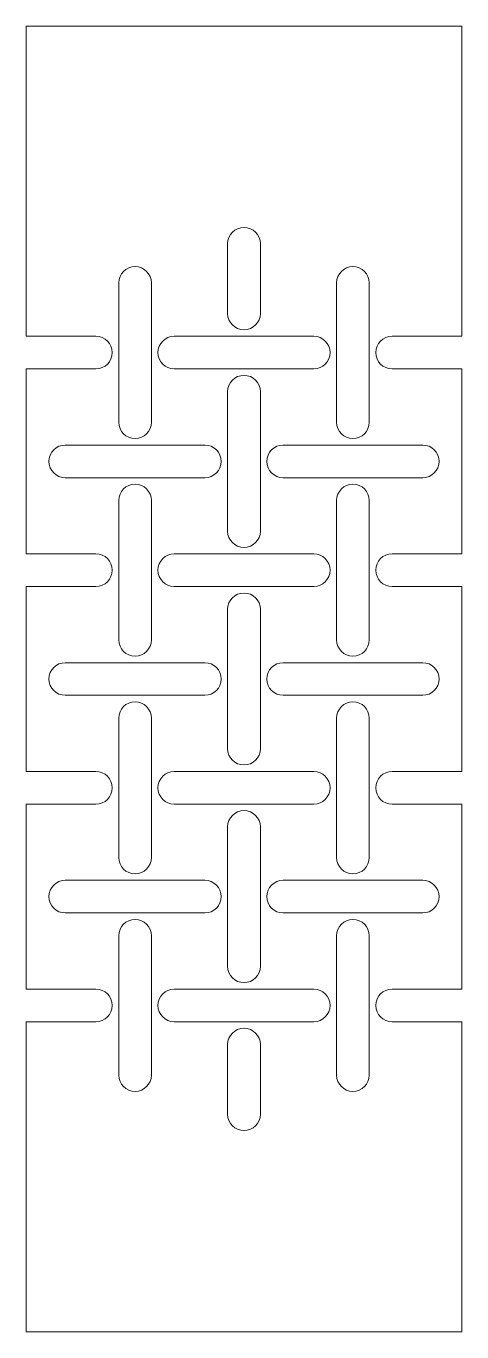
# Model space of a CAD drawing. Header units: metres. Extents: x 0 to 40, y 0 to 120.
import ezdxf

# ---------------------------------------------------------------- set-up
doc = ezdxf.new("R2010")
doc.units = ezdxf.units.M
doc.layers.add('TOP', color=1, linetype='Continuous', lineweight=0)

msp = doc.modelspace()

# ---------------------------------------------------------------- linework, layer by layer
at = {"layer": 'TOP'}
for p, q in [((40, 120), (0, 120)), ((0, 91.5), (0, 120)), ((40, 91.5), (40, 120)), ((18.5, 93.5969), (18.5, 100)), ((21.5, 93.5969), (21.5, 100)), ((8.5, 83.5969), (8.5, 96.4031)), ((11.5, 83.5969), (11.5, 96.4031)), ((28.5, 83.5969), (28.5, 96.4031)), ((31.5, 83.5969), (31.5, 96.4031)), ((0, 91.5), (6.4031, 91.5)), ((13.5969, 91.5), (26.4031, 91.5)), ((33.5969, 91.5), (40, 91.5)), ((0, 88.5), (6.4031, 88.5)), ((0, 71.5), (0, 88.5)), ((13.5969, 88.5), (26.4031, 88.5)), ((33.5969, 88.5), (40, 88.5)), ((40, 71.5), (40, 88.5)), ((18.5, 73.5969), (18.5, 86.4031)), ((21.5, 73.5969), (21.5, 86.4031)), ((3.5969, 81.5), (16.4031, 81.5)), ((23.5969, 81.5), (36.4031, 81.5)), ((3.5969, 78.5), (16.4031, 78.5)), ((23.5969, 78.5), (36.4031, 78.5)), ((8.5, 63.5969), (8.5, 76.4031)), ((11.5, 63.5969), (11.5, 76.4031)), ((28.5, 63.5969), (28.5, 76.4031)), ((31.5, 63.5969), (31.5, 76.4031)), ((0, 71.5), (6.4031, 71.5)), ((13.5969, 71.5), (26.4031, 71.5)), ((33.5969, 71.5), (40, 71.5)), ((0, 68.5), (6.4031, 68.5)), ((0, 51.5), (0, 68.5)), ((13.5969, 68.5), (26.4031, 68.5)), ((33.5969, 68.5), (40, 68.5)), ((40, 51.5), (40, 68.5)), ((18.5, 53.5969), (18.5, 66.4031)), ((21.5, 53.5969), (21.5, 66.4031)), ((3.5969, 61.5), (16.4031, 61.5)), ((23.5969, 61.5), (36.4031, 61.5)), ((3.5969, 58.5), (16.4031, 58.5)), ((23.5969, 58.5), (36.4031, 58.5)), ((8.5, 43.5969), (8.5, 56.4031)), ((11.5, 43.5969), (11.5, 56.4031)), ((28.5, 43.5969), (28.5, 56.4031)), ((31.5, 43.5969), (31.5, 56.4031)), ((0, 51.5), (6.4031, 51.5)), ((13.5969, 51.5), (26.4031, 51.5)), ((33.5969, 51.5), (40, 51.5)), ((0, 48.5), (6.4031, 48.5)), ((0, 31.5), (0, 48.5)), ((13.5969, 48.5), (26.4031, 48.5)), ((33.5969, 48.5), (40, 48.5)), ((40, 31.5), (40, 48.5)), ((18.5, 33.5969), (18.5, 46.4031)), ((21.5, 33.5969), (21.5, 46.4031)), ((3.5969, 41.5), (16.4031, 41.5)), ((23.5969, 41.5), (36.4031, 41.5)), ((3.5969, 38.5), (16.4031, 38.5)), ((23.5969, 38.5), (36.4031, 38.5)), ((8.5, 23.5969), (8.5, 36.4031)), ((11.5, 23.5969), (11.5, 36.4031)), ((28.5, 23.5969), (28.5, 36.4031)), ((31.5, 23.5969), (31.5, 36.4031)), ((0, 31.5), (6.4031, 31.5)), ((13.5969, 31.5), (26.4031, 31.5)), ((33.5969, 31.5), (40, 31.5)), ((0, 28.5), (6.4031, 28.5)), ((0, 0), (0, 28.5)), ((13.5969, 28.5), (26.4031, 28.5)), ((33.5969, 28.5), (40, 28.5)), ((40, 0), (40, 28.5)), ((18.5, 20), (18.5, 26.4031)), ((21.5, 20), (21.5, 26.4031)), ((0, 0), (40, 0))]:
    msp.add_line(p, q, dxfattribs=at)
for centre, start, end in [((20, 100), 0, 180), ((10, 96.4031), 0, 180), ((30, 96.4031), 0, 180), ((20, 93.5969), -180, 0), ((6.4031, 90), -90, 90), ((13.5969, 90), -270, -90), ((26.4031, 90), -90, 90), ((33.5969, 90), -270, -90), ((20, 86.4031), 0, 180), ((10, 83.5969), -180, 0), ((30, 83.5969), -180, 0), ((3.5969, 80), -270, -90), ((16.4031, 80), -90, 90), ((23.5969, 80), -270, -90), ((36.4031, 80), -90, 90), ((10, 76.4031), 0, 180), ((30, 76.4031), 0, 180), ((20, 73.5969), -180, 0), ((6.4031, 70), -90, 90), ((13.5969, 70), -270, -90), ((26.4031, 70), -90, 90), ((33.5969, 70), -270, -90), ((20, 66.4031), 0, 180), ((10, 63.5969), -180, 0), ((30, 63.5969), -180, 0), ((3.5969, 60), -270, -90), ((16.4031, 60), -90, 90), ((23.5969, 60), -270, -90), ((36.4031, 60), -90, 90), ((10, 56.4031), 0, 180), ((30, 56.4031), 0, 180), ((20, 53.5969), -180, 0), ((6.4031, 50), -90, 90), ((13.5969, 50), -270, -90), ((26.4031, 50), -90, 90), ((33.5969, 50), -270, -90), ((20, 46.4031), 0, 180), ((10, 43.5969), -180, 0), ((30, 43.5969), -180, 0), ((3.5969, 40), -270, -90), ((16.4031, 40), -90, 90), ((23.5969, 40), -270, -90), ((36.4031, 40), -90, 90), ((10, 36.4031), 0, 180), ((30, 36.4031), 0, 180), ((20, 33.5969), -180, 0), ((6.4031, 30), -90, 90), ((13.5969, 30), -270, -90), ((26.4031, 30), -90, 90), ((33.5969, 30), -270, -90), ((20, 26.4031), 0, 180), ((10, 23.5969), -180, 0), ((30, 23.5969), -180, 0), ((20, 20), -180, 0)]:
    msp.add_arc(centre, 1.5, start, end, dxfattribs=at)

doc.saveas('drawing.dxf')
